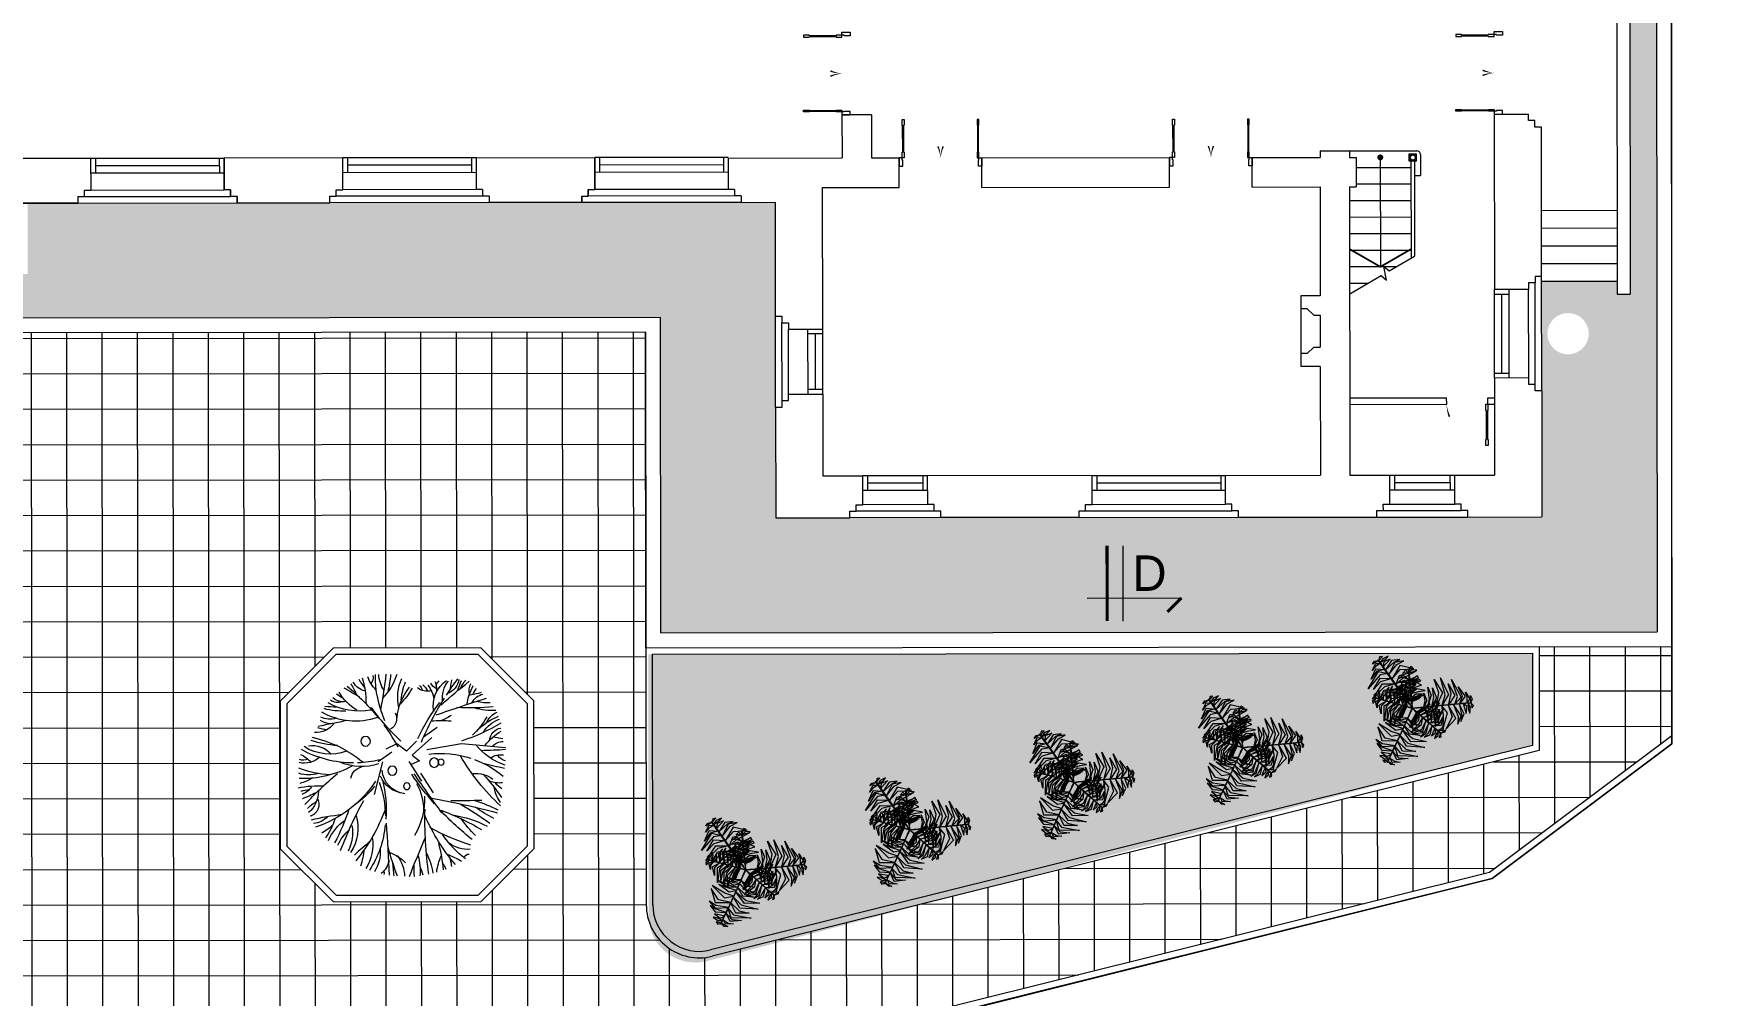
# Model space of a CAD drawing. Header units: millimetres. Extents: x 930469 to 1523124, y -120375 to 411163.
# Drawn here: x 1364242 to 1392540, y 115031 to 131334 of the extents above; entities that cross this region are included whole.
import ezdxf
from ezdxf.enums import TextEntityAlignment as Align

# ---------------------------------------------------------------- set-up
doc = ezdxf.new("R2010")
doc.units = ezdxf.units.MM
doc.layers.get('0').update_dxf_attribs({"color": 8, "lineweight": 0})
for name, color, linetype, lineweight in [('A1-LÁT SÀN', 8, 'Continuous', 0), ('Dia vat', 8, 'Continuous', 0), ('Xref Landscape 48lythuongkiet 2020 06 01$0$!Chen', 8, 'Continuous', 0), ('Xref Landscape 48lythuongkiet 2020 06 01$0$!Cua nhat', 8, 'Continuous', 0), ('Xref Landscape 48lythuongkiet 2020 06 01$0$01', 8, 'Continuous', 0), ('Xref Landscape 48lythuongkiet 2020 06 01$0$08Chu', 8, 'Continuous', 0), ('Xref Landscape 48lythuongkiet 2020 06 01$0$1', 8, 'Continuous', 0), ('Xref Landscape 48lythuongkiet 2020 06 01$0$HATCH', 8, 'Continuous', 0), ('Xref Landscape 48lythuongkiet 2020 06 01$0$MANH', 8, 'Continuous', 0), ('Xref Landscape 48lythuongkiet 2020 06 01$0$NETCAT', 8, 'Continuous', 0), ('Xref Landscape 48lythuongkiet 2020 06 01$0$NETTHAY', 8, 'Continuous', 0)]:
    doc.layers.add(name, color=color, linetype=linetype, lineweight=lineweight)
doc.styles.add('Xref Landscape 48lythuongkiet 2020 06 01$0$vnavanthb', font='VHAVANB.SHX')

# ---------------------------------------------------------------- blocks, each defined once
blk = doc.blocks.new('Xref Landscape 48lythuongkiet 2020 06 01$0$mb-cay36')
for p, q in [((-893, 285), (-976, 270)), ((-420, 366), (-303, 282)), ((-625, 228), (-997, 195)), ((-332, 178), (-625, 228)), ((-374, 279), (-207, 132)), ((-244, 249), (-160, 166)), ((-160, 166), (-77, 228)), ((-77, 228), (15, 182)), ((-35, 157), (82, 74)), ((-177, 78), (-286, -90)), ((-207, 132), (-269, 82)), ((-269, 82), (-198, 53)), ((45, 74), (116, -203)), ((-277, -22), (-385, -189))]:
    blk.add_line(p, q)
for centre, radius in [((188, 249), 40.9), ((-451, 71), 25.9), ((-393, 67), 39.7), ((-38, 0), 38.2), ((-162, -133), 28.1)]:
    blk.add_circle(centre, radius)
for centre, radius, start, end in [((-1134, 495), 467, 7.8655, 28.7628), ((-827, 677), 137, 346.8302, 25.597), ((-4363, -3843), 5885, 48.3634, 51.3998), ((-799, 629), 193, 20.1552, 45.1344), ((-2955, -159), 2507, 19.4903, 21.5984), ((-456, 793), 149, 188.3903, 250.1537), ((-2508, -686), 2408, 33.3602, 37.4005), ((268, 870), 814, 187.2447, 193.5581), ((-694, 614), 231, 352.0454, 38.7432), ((-645, 550), 259, 348.9786, 55.8481), ((-476, 709), 64.7, 6.1227, 50.7333), ((-263, 690), 151, 154.2884, 185.1145), ((-454, 785), 100, 294.9572, 332.8317), ((-163, 577), 229, 140.6559, 172.9727), ((-204, 615), 145, 129.8119, 155.8529), ((-227, 672), 65.4, 131.2411, 171.568), ((-574, 568), 460, 3.8964, 23.5318), ((-482, 619), 397, 347.6036, 24.0027), ((418, 976), 521, 198.1061, 224.1404), ((1093, 916), 1122, 185.2467, 192.7593), ((5804, 1534), 5833, 187.046, 190.0819), ((-804, 793), 907, 335.8013, 1.3584), ((-228, 835), 304, 329.1025, 356.2944), ((1513, -697), 1834, 129.6038, 141.4817), ((-65, 863), 243, 312.0678, 343.9533), ((204, 789), 81, 167.3781, 222.6409), ((766, 601), 580, 161.4829, 182.8961), ((-174, 1009), 478, 319.7214, 330.2869), ((165, 818), 144, 280.5021, 331.1076), ((682, 491), 443, 146.4159, 158.5582), ((-840, 831), 258, 263.5861, 288.792), ((-4424, -10929), 12086, 70.6097, 72.7355), ((-843, 509), 144, 26.0746, 74.9456), ((-188, 2953), 2371, 255.2439, 257.9296), ((-925, 563), 218, 21.3675, 37.6845), ((-2508, -686), 2408, 22.6353, 32.6385), ((-1637, -353), 1515, 24.3013, 37.8253), ((-336, 806), 134, 255.5228, 308.6813), ((438, 1085), 753, 210.8835, 223.7809), ((-538, 408), 461, 4.8934, 40.2143), ((240, 1036), 532, 259.2344, 299.852), ((-964, 2790), 2478, 298.9976, 302.5082), ((35, 885), 436, 301.3823, 329.8608), ((377, 716), 133, 260.0638, 312.0448), ((42, 1208), 683, 299.2405, 304.9569), ((422, 699), 121, 251.9028, 301.7503), ((-1032, 192), 258, 29.7871, 70.6936), ((-1115, 4), 488, 46.5985, 68.8181), ((-991, 343), 165, 23.655, 67.4908), ((-881, 1000), 492, 265.9344, 287.1648), ((-708, 2278), 1748, 263.8791, 273.9752), ((-352, 711), 550, 207.7678, 228.3752), ((-342, 741), 336, 234.6108, 252.2306), ((-453, -361), 786, 83.8916, 96.1084), ((-1394, 1612), 1872, 313.2972, 324.8451), ((26, 440), 102, 151.8663, 241.8308), ((272, 992), 573, 251.0596, 300.0672), ((3157, 13395), 13271, 257.7687, 258.8385), ((379, 1104), 600, 267.601, 285.3731), ((448, 1531), 992, 269.1825, 274.9109), ((489, 609), 173, 252.6934, 296.7097), ((459, 620), 224, 275.7693, 299.7407), ((-78, 1910), 1748, 239.733, 251.7849), ((-1219, -98), 503, 38.6102, 58.9827), ((-977, 246), 115, 6.0939, 80.2341), ((1513, -697), 1834, 143.8008, 150.6184), ((603, 507), 183, 215.6814, 275.8365), ((469, 728), 384, 276.437, 288.6357), ((-723, 3946), 3779, 265.8268, 268.9251), ((-1190, 592), 582, 289.7511, 320.2663), ((-980, 115), 131, 44.5348, 88.8039), ((-445, -678), 824, 83.2983, 108.3037), ((853, -693), 999, 102.368, 129.8879), ((287, 988), 923, 270.2118, 298.7445), ((491, 551), 410, 249.8186, 302.1374), ((379, 1024), 813, 273.2607, 289.3729), ((642, -3), 217, 82.1117, 138.4765), ((-1028, 194), 117, 285.7186, 324.8597), ((74496, -314807), 323749, 103.45014, 103.48332), ((-960, -29), 163, 56.2558, 97.3316), ((-445, -678), 824, 110.6859, 130.1197), ((-2183, 1032), 1811, 312.685, 329.8918), ((-175, 24), 224, 277.9061, 354.5671), ((287, 988), 923, 256.4065, 268.0436), ((221, 525), 490, 253.0265, 291.4386), ((193, -87), 122, 10.4921, 76.9263), ((721, 817), 884, 241.5522, 271.9068), ((434, 868), 905, 273.4483, 290.6867), ((706, 255), 191, 227.0441, 283.7594), ((849, -102), 264, 114.8011, 138.447), ((715, 178), 88.8, 243.9346, 292.4513), ((-940, 94), 200, 260.9262, 292.3088), ((-1042, -22), 153, 299.4863, 327.0777), ((743, -1412), 2077, 138.3521, 145.2604), ((-744, -270), 245, 84.6013, 126.1694), ((-32019, 22249), 38823, 324.3864, 324.9845), ((-2271, 1367), 2497, 318.7127, 325.9355), ((161, -336), 464, 150.9024, 180.5524), ((-161, 46), 241, 276.1597, 337.2231), ((1053, -337), 1040, 165.7562, 184.1228), ((835, -391), 815, 158.9816, 179.353), ((913, 443), 969, 213.3314, 251.9981), ((720, 341), 770, 217.8307, 235.0714), ((-1447, -2265), 2921, 42.6061, 50.1379), ((574, -1133), 1006, 79.3372, 92.0254), ((668, 231), 267, 252.9191, 288.5589), ((797, 157), 269, 234.0659, 258.9588), ((792, -44), 171, 212.4573, 248.1612), ((-1215, -86), 319, 324.5833, 348.8704), ((-412, -1358), 1150, 106.49, 116.8837), ((939, -7367), 7253, 100.3574, 104.8964), ((1527, -3846), 4157, 120.9762, 125.104), ((-568, 5803), 6060, 267.8439, 270.3362), ((303, -240), 614, 177.7061, 210.3497), ((-2847, -1929), 3481, 21.1009, 28.7814), ((689, -286), 105, 152.0325, 253.182), ((825, -173), 237, 180.1876, 229.673), ((336, -692), 508, 47.2046, 57.8087), ((948, 446), 718, 241.8701, 252.0016), ((681, -306), 144, 68.2552, 94.9541), ((-1721, 1122), 1736, 298.3006, 304.4452), ((-410, -1301), 935, 98.5995, 117.4075), ((256, -2261), 2050, 110.1333, 120.7667), ((-1434, 162), 993, 314.1521, 324.9585), ((-2271, 1367), 2497, 308.6091, 316.9345), ((-1888, 309), 1719, 319.9578, 336.1339), ((-3535, -418), 3221, 351.7796, 1.6042), ((1480, 215), 1556, 200.6032, 218.9757), ((632, -486), 378, 163.4928, 213.1847), ((2110, 263), 1876, 198.3542, 207.8138), ((124, -756), 413, 23.3807, 54.8954), ((91, -2831), 2479, 77.0394, 83.1324), ((921, -276), 490, 196.1036, 216.9981), ((643, -265), 182, 223.0657, 265.7022), ((-1400, 1445), 2192, 288.5087, 298.4133), ((-1190, -44), 882, 307.1557, 325.6483), ((-11585, -5390), 12256, 21.5025, 23.1956), ((7713, -1087), 7725, 175.2374, 178.5108), ((835, -391), 815, 184.8618, 213.6896), ((666, -522), 367, 170.858, 205.9385), ((116, -761), 333, 22.8179, 50.8878), ((795, -105), 485, 227.2477, 241.3658), ((-676, -412), 256, 265.4258, 307.5473), ((-692, -760), 52.8, 31.9124, 87.1254), ((660, -922), 1130, 164.3243, 175.9605), ((192, -958), 580, 153.1835, 171.1959), ((108, -1033), 361, 110.185, 135.7459), ((-2521, 25), 2607, 339.3289, 345.0686), ((361, -692), 296, 174.6114, 213.7244), ((520, -623), 392, 171.7104, 211.9375), ((2413, 1817), 3308, 226.8924, 229.9396), ((1039, -550), 847, 187.9237, 197.7563), ((-175, -1562), 913, 110.894, 119.5108), ((-66, -871), 477, 165.7746, 173.0285), ((-268, -925), 240, 143.624, 157.7562), ((-868, -915), 458, 6.8761, 25.0242), ((-1296, -514), 1064, 339.4984, 343.7773), ((208, -847), 481, 164.8836, 185.1617), ((-1410, -844), 1187, 357.4927, 2.3994), ((168, -907), 310, 142.9644, 177.8713), ((1813, -1022), 1867, 172.2704, 176.0045), ((186, -719), 201, 192.7026, 229.7476), ((-189, -892), 220, 3.4294, 8.7653)]:
    blk.add_arc(centre, radius, start, end)
blk = doc.blocks.new('Xref Landscape 48lythuongkiet 2020 06 01$0$mb-cay19')
for points in [[(308, 430, -66), (217, 544, -93), (138, 586, -114), (238, 568, -89)], [(344, 482, -91), (245, 572, -133), (183, 599, -141), (275, 588, -147)], [(370, 518, -117), (292, 605, -160), (364, 575, -151)], [(403, 565, -167), (342, 605, -187), (314, 637, -213), (376, 609, -208)], [(420, 589, -204), (378, 634, -239), (410, 630, -248)], [(388, 544, -136), (392, 544, -136), (430, 598, -218), (426, 598, -218)], [(421, 590, -207), (491, 547, -240), (468, 580, -245)], [(-297, 84, -82), (-329, 202, -103), (-276, 391, -150), (-368, 205, -99)], [(70, 358, 408), (-34, 393, 387), (-29, 391, 375), (-18, 417, 393)], [(163, 226, -120), (114, 282, -120), (-14, 381, -162), (101, 325, -97)], [(79, 452, 406), (22, 462, 391), (-10, 481, 379), (44, 483, 388)], [(228, 318, -81), (147, 389, -104), (1, 468, -143), (190, 417, -95)], [(272, 380, -73), (177, 486, -101), (23, 495, -138), (183, 533, -101)], [(186, 258, -90), (84, 355, -118), (26, 394, -134), (160, 336, -99)], [(82, 484, 395), (37, 509, 378), (60, 520, 378)], [(66, 317, 403), (70, 317, 403), (81, 425, 414), (77, 425, 414)], [(73, 365, 407), (145, 398, 396), (190, 391, 375), (143, 424, 400)], [(77, 425, 415), (81, 425, 415), (88, 496, 391), (84, 496, 391)], [(83, 443, 407), (135, 451, 391), (151, 442, 384), (120, 478, 386)], [(176, 244, -92), (181, 244, -92), (322, 443, -65), (317, 443, -65)], [(272, 385, -73), (401, 347, -97), (480, 262, -124), (405, 391, -87)], [(315, 441, -66), (406, 426, -80), (541, 271, -130), (422, 465, -74)], [(317, 444, -65), (322, 444, -65), (392, 544, -136), (388, 544, -136)], [(351, 487, -98), (443, 468, -141), (507, 377, -145), (455, 496, -157)], [(403, 554, -160), (458, 522, -187), (495, 476, -184), (455, 556, -212)], [(-619, 110, -207), (-617, 193, -240), (-634, 157, -245)], [(-579, 113, -160), (-579, 177, -187), (-558, 232, -184), (-607, 157, -212)], [(-495, 102, -98), (-524, 191, -141), (-478, 292, -145), (-555, 187, -157)], [(-437, 94, -66), (-469, 180, -80), (-403, 374, -130), (-511, 174, -74)], [(-367, 84, -73), (-399, 214, -97), (-365, 326, -124), (-439, 196, -87)], [(-230, 75, -89), (-257, 224, -117), (-207, 375, -155), (-298, 224, -112)], [(-178, 70, -118), (-201, 171, -108), (-187, 278, -147), (-233, 168, -67)], [(-130, 63, -177), (-151, 150, -168), (-133, 286, -218), (-173, 197, -149)], [(-87, 62, -232), (-103, 133, -226), (-88, 221, -262), (-123, 138, -201)], [(56, 216, 314), (-28, 240, 304), (-102, 251, 267), (-10, 268, 335)], [(49, 151, 231), (-7, 169, 240), (-94, 196, 214), (-34, 183, 270)], [(51, 168, 272), (-58, 203, 263), (-73, 208, 251), (2, 210, 290)], [(61, 267, 358), (-47, 308, 355), (-61, 310, 288), (-4, 339, 376)], [(65, 307, 393), (-43, 354, 395), (-55, 359, 375), (-38, 374, 414)], [(135, 186, -180), (96, 241, -172), (3, 317, -200), (118, 254, -140)], [(110, 151, -234), (74, 209, -221), (4, 275, -233), (89, 225, -192)], [(50, 158, 262), (55, 158, 262), (70, 317, 402), (66, 317, 402)], [(52, 179, 280), (172, 204, 281), (233, 187, 236), (172, 232, 305)], [(59, 269, 360), (163, 297, 365), (192, 287, 334), (148, 322, 391)], [(59, 223, 318), (154, 251, 326), (245, 233, 276), (156, 276, 348)], [(66, 315, 400), (135, 341, 410), (194, 340, 352), (130, 368, 436)], [(70, 94, -323), (75, 94, -323), (181, 244, -92), (176, 244, -92)], [(102, 68, -82), (102, 120, -60), (95, 197, -61), (109, 120, -29)], [(114, 71, -23), (113, 124, -7), (101, 220, -22), (121, 118, 28)], [(128, 75, 43), (124, 135, 52), (107, 264, 26), (128, 164, 81)], [(145, 80, 83), (138, 194, 74), (126, 248, 62), (166, 141, 101)], [(135, 190, -177), (221, 164, -168), (329, 81, -218), (272, 160, -149)], [(191, 93, 126), (183, 180, 116), (146, 306, 79), (216, 173, 146)], [(165, 228, -118), (264, 198, -108), (349, 132, -147), (277, 227, -67)], [(240, 106, 170), (240, 222, 166), (169, 310, 100), (263, 246, 187)], [(195, 271, -89), (337, 220, -117), (444, 101, -155), (359, 255, -112)], [(236, 324, -82), (355, 293, -103), (492, 153, -150), (377, 325, -99)], [(279, 117, 205), (284, 234, 207), (264, 302, 187), (305, 237, 226)], [(329, 131, 219), (324, 240, 199), (303, 289, 186), (352, 234, 204)], [(366, 141, 224), (372, 237, 207), (397, 181, 221)], [(419, 156, 218), (409, 213, 203), (415, 249, 190), (436, 199, 200)], [(450, 164, 207), (457, 216, 189), (476, 197, 190)], [(-618, 110, -204), (-636, 52, -239), (-648, 81, -248)], [(-563, 105, -136), (-558, 105, -136), (-624, 111, -218), (-628, 111, -218)], [(-588, 107, -167), (-593, 35, -187), (-607, -5, -213), (-614, 62, -208)], [(-531, 102, -117), (-568, -9, -160), (-578, 68, -151)], [(-441, 94, -65), (-436, 94, -65), (-558, 105, -136), (-563, 105, -136)], [(-488, 98, -91), (-516, -33, -133), (-508, -100, -141), (-544, -14, -147)], [(-424, 92, -66), (-477, -43, -93), (-474, -132, -114), (-509, -37, -89)], [(-364, 87, -73), (-407, -49, -101), (-338, -186, -138), (-451, -67, -101)], [(-198, 72, -92), (-193, 72, -92), (-436, 94, -65), (-440, 94, -65)], [(-287, 80, -81), (-308, -26, -104), (-303, -192, -143), (-354, -3, -95)], [(-151, -119, 212), (-219, -91, 222), (-312, 39, 163), (-233, -115, 247)], [(-214, 73, -90), (-248, -64, -118), (-252, -133, -134), (-269, 12, -99)], [(-83, -56, 130), (-172, -12, 137), (-267, 110, 87), (-190, -29, 159)], [(-114, -90, 171), (-210, -39, 177), (-265, 34, 146), (-216, -69, 203)], [(-175, 70, -120), (-199, -1, -120), (-221, -161, -162), (-230, -33, -97)], [(-48, -28, 92), (-154, 34, 93), (-227, 135, 48), (-172, 14, 117)], [(-14, 55, -323), (-10, 55, -323), (-193, 72, -92), (-198, 72, -92)], [(-127, 65, -180), (-154, 4, -172), (-173, -115, -200), (-177, 16, -140)], [(-28, -10, 46), (-95, 36, 69), (-160, 94, 39), (-98, 26, 113)], [(-16, -2, -20), (-74, 37, 1), (-156, 111, -36), (-107, 56, 27)], [(-84, 61, -234), (-116, 1, -221), (-139, -93, -233), (-138, 6, -192)], [(-8, 8, -79), (-56, 40, -63), (-108, 89, -93), (-62, 38, -36)], [(48, 137, 166), (-1, 154, 182), (-56, 174, 167), (7, 160, 216)], [(47, 124, 107), (-2, 143, 129), (-37, 160, 128), (1, 149, 160)], [(8, 22, -179), (12, 22, -179), (-28, -14, 73), (-33, -14, 73)], [(-17, 0, -23), (7, -46, -7), (61, -128, -22), (-2, -44, 28)], [(-14, 55, -323), (-10, 55, -323), (44, 50, -600), (39, 50, -600)], [(-7, 8, -82), (16, -39, -60), (56, -104, -61), (10, -41, -29)], [(8, 22, -179), (12, 22, -179), (45, 51, -489), (40, 51, -489)], [(70, 94, -323), (75, 94, -323), (44, 50, -600), (39, 50, -600)], [(62, 1, -323), (66, 1, -323), (44, 50, -600), (39, 50, -600)], [(83, 63, -179), (87, 63, -179), (45, 51, -489), (40, 51, -489)], [(45, 104, 10), (49, 104, 10), (45, 61, -300), (41, 61, -300)], [(45, 104, 10), (49, 104, 10), (55, 158, 262), (50, 158, 262)], [(46, 138, 169), (76, 148, 190), (186, 149, 152), (113, 157, 216)], [(47, 126, 109), (64, 134, 125), (136, 133, 96), (68, 140, 153)], [(50, 152, 234), (90, 164, 257), (177, 165, 227), (86, 173, 301)], [(62, 1, -323), (66, 1, -323), (143, -166, -92), (139, -166, -92)], [(83, 63, -179), (87, 63, -179), (139, 77, 73), (135, 77, 73)], [(103, 68, -79), (131, 18, -63), (157, -49, -93), (138, 17, -36)], [(112, 153, -232), (182, 132, -226), (251, 74, -262), (197, 147, -201)], [(115, 74, -20), (149, 12, 1), (190, -89, -36), (170, -19, 27)], [(129, 76, 46), (169, 5, 69), (201, -76, 39), (176, 12, 113)], [(135, 77, 73), (139, 77, 73), (294, 120, 214), (289, 120, 214)], [(155, 83, 92), (222, -20, 93), (243, -143, 48), (247, -10, 117)], [(199, 92, 130), (258, 14, 137), (290, -138, 87), (283, 20, 159)], [(242, 109, 171), (305, 21, 177), (322, -69, 146), (323, 45, 203)], [(287, 119, 212), (336, 64, 222), (361, -95, 163), (359, 78, 247)], [(289, 120, 214), (294, 120, 214), (397, 148, 226), (393, 148, 226)], [(337, 130, 219), (393, 74, 208), (392, -13, 187), (416, 86, 212)], [(393, 148, 226), (397, 148, 226), (467, 167, 202), (462, 167, 202)], [(413, 149, 218), (439, 103, 202), (439, 56, 196), (459, 127, 198)], [(453, 165, 205), (484, 105, 185), (487, 137, 188)], [(-251, -202, 218), (-294, -172, 202), (-315, -130, 196), (-301, -202, 198)], [(-190, -151, 219), (-265, -126, 208), (-303, -48, 187), (-281, -147, 212)], [(-152, -121, 214), (-148, -121, 214), (-228, -192, 226), (-233, -192, 226)], [(-212, -174, 224), (-175, -263, 207), (-222, -224, 221)], [(-183, -148, 219), (-130, -244, 199), (-90, -279, 186), (-158, -251, 204)], [(-33, -14, 73), (-28, -14, 73), (-148, -121, 214), (-152, -121, 214)], [(-144, -114, 205), (-97, -221, 207), (-49, -273, 187), (-114, -233, 226)], [(-114, -87, 170), (-63, -190, 166), (40, -238, 100), (-73, -223, 187)], [(113, -103, -177), (47, -165, -168), (-79, -217, -218), (18, -207, -149)], [(-76, -53, 126), (-30, -127, 116), (59, -225, 79), (-63, -136, 146)], [(92, -65, -232), (38, -115, -226), (-45, -145, -262), (44, -135, -201)], [(130, -148, -118), (55, -219, -108), (-45, -259, -147), (73, -244, -67)], [(-40, -21, 83), (16, -120, 74), (51, -164, 62), (-33, -85, 101)], [(-27, -9, 43), (2, -61, 52), (75, -169, 26), (12, -89, 81)], [(91, -62, -234), (159, -60, -221), (252, -33, -233), (166, -81, -192)], [(109, -102, -180), (176, -95, -172), (289, -52, -200), (177, -120, -140)], [(129, -145, -120), (203, -131, -120), (352, -69, -162), (246, -141, -97)], [(139, -166, -92), (143, -166, -92), (245, -387, -65), (241, -387, -65)], [(146, -181, -90), (281, -141, -118), (343, -110, -134), (227, -197, -99)], [(176, -247, -81), (279, -213, -104), (420, -125, -143), (282, -264, -95)], [(209, -317, -73), (348, -287, -101), (432, -159, -138), (386, -316, -101)], [(-279, -234, 205), (-334, -194, 185), (-322, -224, 188)], [(-233, -192, 226), (-228, -192, 226), (-282, -240, 202), (-286, -240, 202)], [(-277, -232, 207), (-260, -282, 189), (-285, -273, 190)], [(-253, -211, 218), (-218, -257, 203), (-208, -292, 190), (-249, -258, 200)], [(152, -195, -89), (37, -293, -117), (-119, -325, -155), (57, -329, -112)], [(178, -258, -82), (92, -345, -103), (-98, -394, -150), (108, -380, -99)], [(213, -319, -73), (116, -412, -97), (2, -438, -124), (152, -437, -87)], [(234, -373, -66), (378, -351, -93), (454, -303, -114), (388, -382, -89)], [(261, -430, -91), (388, -389, -133), (443, -349, -141), (387, -423, -147)], [(240, -384, -66), (181, -455, -80), (-20, -495, -130), (207, -489, -74)], [(261, -439, -98), (199, -509, -141), (89, -519, -145), (217, -533, -157)], [(294, -517, -160), (239, -549, -187), (180, -558, -184), (270, -563, -212)], [(241, -388, -65), (246, -388, -65), (297, -499, -136), (292, -499, -136)], [(316, -550, -207), (243, -590, -240), (284, -587, -245)], [(279, -470, -117), (394, -446, -160), (332, -494, -151)], [(292, -499, -136), (297, -499, -136), (325, -559, -218), (320, -559, -218)], [(303, -522, -167), (368, -489, -187), (410, -482, -213), (355, -522, -208)], [(316, -549, -204), (375, -536, -239), (356, -561, -248)]]:
    blk.add_3dface(points)
blk = doc.blocks.new('Xref Landscape 48lythuongkiet 2020 06 01$0$45 LTK')
at = {"layer": 'Xref Landscape 48lythuongkiet 2020 06 01$0$HATCH'}
h = blk.add_hatch(dxfattribs=at)
h.set_pattern_fill('OPGACH04', color=256, scale=80, style=0)
h.set_pattern_definition([(45, (-747057.98, 478711.1), (4e-14, 452.54834), [960, -320]), (135, (-746831.7, 478937.38), (4e-14, 452.54834), [960, -320])])
h.paths.add_polyline_path([(30645, -3621), (30700, -3652), (30700, 355), (28750, 355), (28750, -12485), (30915, -12485), (30915, -10535), (30645, -10535)])
h.paths.add_polyline_path([(34490, -10535), (30915, -10535), (30915, -12485), (34490, -12485)])
h.paths.add_polyline_path([(38031, -11735), (36400, -11735), (36400, -10535), (34490, -10535), (34490, -13685), (38031, -13685)])
h.paths.add_polyline_path([(41906, -11735), (38031, -11735), (38031, -13685), (41906, -13685)])
h.paths.add_polyline_path([(45546, -10535), (43600, -10535), (43600, -11735), (41906, -11735), (41906, -13685), (45546, -13685)])
h.paths.add_polyline_path([(49178, -10535), (45546, -10535), (45546, -12485), (49178, -12485)])
h.paths.add_polyline_path([(51250, 355), (49300, 355), (49300, -3652), (49355, -3621), (49355, -10535), (49178, -10535), (49178, -12485), (51250, -12485)])
h.paths.add_polyline_path([(51250, 3395), (54435, 3395), (54435, 4145), (50900, 4145), (50900, 5345), (49300, 5345), (49300, 355), (51250, 355)])
h.paths.add_polyline_path([(58865, 5345), (57985, 5345), (55285, 5345), (54435, 5345), (54435, 3395), (58865, 3395)])
h.paths.add_polyline_path([(63235, 5345), (62255, 5345), (59555, 5345), (58865, 5345), (58865, 3395), (63235, 3395)])
h.paths.add_polyline_path([(67105, 5345), (66525, 5345), (63825, 5345), (63235, 5345), (63235, 3395), (65155, 3395), (65155, 355), (67105, 355), (67105, 1875), (67105, 3415)])
h.paths.add_polyline_path([(68485, 0), (68360, 0), (67105, 0), (67105, 355), (65155, 355), (65155, -1950), (68485, -1950)])
h.paths.add_polyline_path([(71255, 0), (69900, 0), (68485, 0), (68485, -1950), (71255, -1950)])
h.paths.add_polyline_path([(76585, 0), (74945, 0), (72245, 0), (71255, 0), (71255, -1950), (76585, -1950)])
h.paths.add_polyline_path([(79685, 0), (78830, 0), (77290, 0), (76585, 0), (76585, -1950), (79685, -1950)])
h.paths.add_polyline_path([(82035, 355), (80085, 355), (80085, 0), (79685, 0), (79685, -1950), (82035, -1950)])
h.paths.add_polyline_path([(82035, 5845), (81585, 5845), (81585, 3775), (81365, 3775), (81365, 3995), (80085, 3995), (80085, 2135), (80085, 355), (82035, 355)])
h.paths.add_polyline_path([(80183, 3105, -1), (80883, 3105, -1)], flags=16)
h.paths.add_polyline_path([(82035, 9175), (81585, 9175), (81585, 5845), (82035, 5845)])
h.paths.add_polyline_path([(82035, 14145), (80085, 14145), (80085, 13007), (80085, 11055), (81365, 11055), (81365, 11275), (81585, 11275), (81585, 9175), (82035, 9175)])
h.paths.add_polyline_path([(82035, 19115), (81585, 19115), (81585, 17015), (81365, 17015), (81365, 17235), (80085, 17235), (80085, 15282), (80085, 14145), (82035, 14145)])
h.paths.add_polyline_path([(82035, 22445), (81585, 22445), (81585, 19115), (82035, 19115)])
h.paths.add_polyline_path([(82035, 27890), (80085, 27890), (80085, 26110), (80085, 24295), (81365, 24295), (81365, 24515), (81585, 24515), (81585, 22445), (82035, 22445)])
h.paths.add_polyline_path([(80889, 25173, -1), (80189, 25173, -1)], flags=16)
h.paths.add_polyline_path([(82035, 28995), (79685, 28995), (79685, 28245), (80085, 28245), (80085, 27890), (82035, 27890)])
h.paths.add_polyline_path([(82035, 30195), (79685, 30195), (79685, 28995), (82035, 28995)])
h.paths.add_polyline_path([(79685, 30195), (76585, 30195), (76585, 28995), (77980, 28995, -0.311722), (78377, 28995), (79685, 28995)])
h.paths.add_polyline_path([(79685, 28995), (78377, 28995, -0.246425), (78528, 28707, -1), (77828, 28707, -0.246425), (77980, 28995), (76585, 28995), (76585, 28245), (77290, 28245), (78830, 28245), (79685, 28245)])
h.paths.add_polyline_path([(76585, 30195), (71255, 30195), (71255, 28995), (73401, 28995, -0.311722), (73799, 28995), (76585, 28995)])
h.paths.add_polyline_path([(76585, 28995), (73799, 28995, -0.246425), (73950, 28707, -1), (73250, 28707, -0.246425), (73401, 28995), (71255, 28995), (71255, 28245), (72245, 28245), (74945, 28245), (76585, 28245)])
h.paths.add_polyline_path([(71255, 30195), (68485, 30195), (68485, 28995), (69050, 28995, -0.311722), (69447, 28995), (71255, 28995)])
h.paths.add_polyline_path([(71255, 28995), (69447, 28995, -0.246425), (69598, 28707, -1), (68898, 28707, -0.246425), (69050, 28995), (68485, 28995), (68485, 28245), (69900, 28245), (71255, 28245)])
h.paths.add_polyline_path([(68485, 30195), (65155, 30195), (65155, 28995), (68485, 28995)])
h.paths.add_polyline_path([(68485, 28995), (65155, 28995), (65155, 27890), (67105, 27890), (67105, 28245), (68360, 28245), (68485, 28245)])
h.paths.add_polyline_path([(67105, 24770), (66015, 24770), (66015, 27150), (67105, 27150), (67105, 27890), (65155, 27890), (65155, 24905), (63235, 24905), (63235, 22945), (63825, 22945), (66525, 22945), (67105, 22945)])
h.paths.add_polyline_path([(65530, 23450, -1), (64830, 23450, -1)], flags=16)
h.paths.add_polyline_path([(63235, 24905), (58865, 24905), (58865, 22945), (59555, 22945), (62255, 22945), (63235, 22945)])
h.paths.add_polyline_path([(61260, 23450, -1), (60560, 23450, -1)], flags=16)
h.paths.add_polyline_path([(58865, 24905), (54435, 24905), (54435, 22945), (55285, 22945), (57985, 22945), (58865, 22945)])
h.paths.add_polyline_path([(56990, 23450, -1), (56290, 23450, -1)], flags=16)
h.paths.add_polyline_path([(54435, 24905), (52530, 24905), (52530, 27890), (50580, 27890), (50580, 27805), (50580, 26265), (50580, 25845), (51795, 25845), (51795, 23465), (50580, 23465), (50580, 22945), (51015, 22945), (53715, 22945), (54435, 22945)])
h.paths.add_polyline_path([(52720, 23450, -1), (52020, 23450, -1)], flags=16)
h.paths.add_polyline_path([(50694, 27041, -1), (51394, 27041, -1)], flags=16)
h.paths.add_polyline_path([(52530, 28995), (50580, 28995), (50580, 27890), (52530, 27890)])
h.paths.add_polyline_path([(52530, 31265), (49180, 31265), (49180, 30815), (50325, 30815), (50325, 30595), (50105, 30595), (50105, 29315), (50580, 29315), (50580, 28995), (52530, 28995)])
h.paths.add_polyline_path([(49180, 31265), (45546, 31265), (45546, 30815), (49180, 30815)])
h.paths.add_polyline_path([(48794, 2585), (49356, 2585), (49356, 2255), (48794, 2255)], flags=9)
h.paths.add_polyline_path([(80217, 2837), (80848, 2837), (80848, 3362), (80217, 3362)], flags=24)
h.paths.add_polyline_path([(80223, 24905), (80854, 24905), (80854, 25430), (80223, 25430)], flags=24)
h.paths.add_polyline_path([(64920, 23182), (65428, 23182), (65428, 23707), (64920, 23707)], flags=24)
h.paths.add_polyline_path([(60650, 23182), (61158, 23182), (61158, 23707), (60650, 23707)], flags=24)
h.paths.add_polyline_path([(56380, 23182), (56888, 23182), (56888, 23707), (56380, 23707)], flags=24)
h.paths.add_polyline_path([(52110, 23182), (52618, 23182), (52618, 23707), (52110, 23707)], flags=24)
h.paths.add_polyline_path([(50727, 26773), (51356, 26773), (51356, 27298), (50727, 27298)], flags=24)
h = blk.add_hatch(dxfattribs=at)
h.set_pattern_fill('LATSAN09', color=256, scale=100, style=0)
h.set_pattern_definition([(360, (-747058, 478711.1), (4e-13, 600), []), (90, (-747058, 478711.1), (-600, 4e-13), [])])
h.paths.add_polyline_path([(400, -4065), (-35, -3957), (-35, -2200), (-2200, -2200), (-2200, -5279), (400, -5923)])
h.paths.add_polyline_path([(3500, -4833), (400, -4065), (400, -5923), (3500, -6691)])
h.paths.add_polyline_path([(8830, -6153), (3500, -4833), (3500, -6691), (8830, -8012)])
h.paths.add_polyline_path([(11600, -6839), (8830, -6153), (8830, -8012), (11600, -8698)])
h.paths.add_polyline_path([(12580, -7082), (11600, -6839), (11600, -8698), (12580, -8941)])
h.paths.add_polyline_path([(16940, 355), (15095, 355), (15095, -6555, -0.487264), (13979, -7428), (12580, -7082), (12580, -8941), (16940, -10021)])
h.paths.add_polyline_path([(16940, 3145), (15095, 3145), (15095, 355), (16940, 355)])
h.paths.add_polyline_path([(21095, 3145), (16940, 3145), (16940, 355), (21095, 355)])
h.paths.add_polyline_path([(21095, 355), (16940, 355), (16940, -10021), (20844, -10988), (20817, -11095), (21095, -11163), (21095, -5797), (20394, -6499), (17895, -6499), (16995, -5599), (16995, -3100), (17895, -2200), (20394, -2200), (21095, -2901)])
h.paths.add_polyline_path([(25680, 355), (21095, 355), (21095, -2901), (21294, -3100), (21294, -5599), (21095, -5797), (21095, -11163), (25680, -12299)])
h.paths.add_polyline_path([(25680, 3145), (21095, 3145), (21095, 355), (25680, 355)])
h.paths.add_polyline_path([(28500, 3145), (25680, 3145), (25680, 355), (28500, 355)])
h.paths.add_polyline_path([(28500, 355), (25680, 355), (25680, -12299), (28500, -12998)])
h.paths.add_polyline_path([(54435, 355), (51500, 355), (51500, -12998), (54435, -12271)])
h.paths.add_polyline_path([(54435, 3145), (51500, 3145), (51500, 355), (54435, 355)])
h.paths.add_polyline_path([(58865, 3145), (54435, 3145), (54435, 355), (58865, 355)])
h.paths.add_polyline_path([(58706, -3100), (58865, -2941), (58865, 355), (54435, 355), (54435, -12271), (58865, -11173), (58865, -5757), (58706, -5599)])
h.paths.add_polyline_path([(63235, 3145), (58865, 3145), (58865, 355), (63235, 355)])
h.paths.add_polyline_path([(63235, 355), (58865, 355), (58865, -2941), (59606, -2200), (62105, -2200), (63005, -3100), (63005, -5599), (62105, -6499), (59606, -6499), (58865, -5757), (58865, -11173), (59183, -11095), (59156, -10988), (63235, -9977)])
h.paths.add_polyline_path([(68485, -6818), (66021, -7428, -0.487264), (64905, -6555), (64905, 355), (63235, 355), (63235, -9977), (68485, -8677)])
h.paths.add_polyline_path([(64905, 3145), (63235, 3145), (63235, 355), (64905, 355)])
h.paths.add_polyline_path([(71255, -6132), (68485, -6818), (68485, -8677), (71255, -7991)])
h.paths.add_polyline_path([(76585, -4812), (71255, -6132), (71255, -7991), (76585, -6670)])
h.paths.add_polyline_path([(79685, -4044), (76585, -4812), (76585, -6670), (79190, -6025), (79685, -5655)])
h.paths.add_polyline_path([(82285, -2200), (80035, -2200), (80035, -3957), (79685, -4044), (79685, -5655), (82285, -3709)])
h.paths.add_polyline_path([(19164, -7226), (20681, -7226), (20681, -6619), (19164, -6619)], flags=24)
h.paths.add_polyline_path([(59259, -7226), (60775, -7226), (60775, -6619), (59259, -6619)], flags=24)
h = blk.add_hatch(dxfattribs=at)
h.set_pattern_fill('GRASS', color=256, scale=200, style=0)
h.set_pattern_definition([(90, (-1074682.67, -154671.33), (-141.421356, 141.421356), [37.5, -245.342713]), (45, (-1074682.67, -154671.33), (-141.421356, 141.421356), [37.5, -162.5]), (135, (-1074682.67, -154671.33), (-141.421356, -141.421356), [37.5, -162.5])])
h.paths.add_polyline_path([(64945, -2310), (64945, -6745, 0.491182), (65935, -7509), (71035, -6177), (71035, -2310)])
h.paths.add_polyline_path([(76585, -2310), (71035, -2310), (71035, -6177), (76585, -4727)])
h.paths.add_polyline_path([(79685, -2310), (76585, -2310), (76585, -4727), (79685, -3918)])
h.paths.add_polyline_path([(79925, -2310), (79685, -2310), (79685, -3918), (79925, -3855)])
at = {"layer": 'Xref Landscape 48lythuongkiet 2020 06 01$0$!Chen'}
for points in [[(68040, 7569, 26, 0, 0.07793), (68235, 7525, 0, 0, -0.398716), (67585, 8142, 0, 0, -0.414214)], [(79090, 7569, 26, 0, 0.07793), (79285, 7525, 0, 0, -0.398716), (78635, 8142, 0, 0, -0.414214)], [(68040, 7481, 26, 0, -0.07793), (68235, 7525, 0, 0, 0.398716), (67585, 6907, 0, 0, 0.414214)], [(79090, 7481, 26, 0, -0.07793), (79285, 7525, 0, 0, 0.398716), (78635, 6907, 0, 0, 0.414214)], [(69861, 6290, 26, 0, -0.07793), (69905, 6095, 0, 0, 0.398716), (69287, 6745, 0, 0, 0.414214)], [(69949, 6290, 26, 0, 0.07793), (69905, 6095, 0, 0, -0.398716), (70523, 6745, 0, 0, -0.414214)], [(74441, 6290, 26, 0, -0.07793), (74485, 6095, 0, 0, 0.398716), (73867, 6745, 0, 0, 0.414214)], [(74529, 6290, 26, 0, 0.07793), (74485, 6095, 0, 0, -0.398716), (75103, 6745, 0, 0, -0.414214)], [(78522, 1700, 28, 0, -0.07793), (78475, 1910, 0, 0, 0.398716), (79140, 1210, 0, 0, 0.414214)]]:
    blk.add_lwpolyline(points, format="xyseb", dxfattribs=at)
at = {"layer": 'Xref Landscape 48lythuongkiet 2020 06 01$0$!Cua nhat'}
for p, q in [((69205, 5955), (69205, 6095)), ((73785, 5955), (73785, 6095))]:
    blk.add_line(p, q, dxfattribs=at)
for points in [[(68235, 8225), (68375, 8225), (68375, 8165), (68275, 8165), (68275, 8175), (68235, 8175)], [(79285, 8225), (79425, 8225), (79425, 8165), (79325, 8165), (79325, 8175), (79285, 8175)], [(67585, 8142), (67683, 8142), (67683, 8151), (68137, 8151), (68137, 8142), (68235, 8142), (68235, 8175), (68137, 8175), (68137, 8167), (67683, 8167), (67683, 8175), (67585, 8175)], [(78635, 8142), (78732, 8142), (78732, 8151), (79187, 8151), (79187, 8142), (79285, 8142), (79285, 8175), (79187, 8175), (79187, 8167), (78732, 8167), (78732, 8175), (78635, 8175)], [(67585, 6907), (67683, 6907), (67683, 6899), (68137, 6899), (68137, 6907), (68235, 6907), (68235, 6875), (68137, 6875), (68137, 6883), (67683, 6883), (67683, 6875), (67585, 6875)], [(68235, 6825), (68375, 6825), (68375, 6885), (68275, 6885), (68275, 6875), (68235, 6875)], [(78635, 6907), (78732, 6907), (78732, 6899), (79187, 6899), (79187, 6907), (79285, 6907), (79285, 6875), (79187, 6875), (79187, 6883), (78732, 6883), (78732, 6875), (78635, 6875)], [(79285, 6825), (79425, 6825), (79425, 6885), (79325, 6885), (79325, 6875), (79285, 6875)], [(69287, 6745), (69287, 6647), (69279, 6647), (69279, 6192), (69287, 6192), (69287, 6095), (69255, 6095), (69255, 6192), (69263, 6192), (69263, 6647), (69255, 6647), (69255, 6745)], [(70523, 6745), (70523, 6647), (70531, 6647), (70531, 6192), (70523, 6192), (70523, 6095), (70555, 6095), (70555, 6192), (70547, 6192), (70547, 6647), (70555, 6647), (70555, 6745)], [(73867, 6745), (73867, 6647), (73859, 6647), (73859, 6192), (73867, 6192), (73867, 6095), (73835, 6095), (73835, 6192), (73843, 6192), (73843, 6647), (73835, 6647), (73835, 6745)], [(75103, 6745), (75103, 6647), (75111, 6647), (75111, 6192), (75103, 6192), (75103, 6095), (75135, 6095), (75135, 6192), (75127, 6192), (75127, 6647), (75135, 6647), (75135, 6745)], [(69205, 6095), (69205, 5955), (69265, 5955), (69265, 6055), (69255, 6055), (69255, 6095)], [(70605, 6095), (70605, 5955), (70545, 5955), (70545, 6055), (70555, 6055), (70555, 6095)], [(73785, 6095), (73785, 5955), (73845, 5955), (73845, 6055), (73835, 6055), (73835, 6095)], [(75185, 6095), (75185, 5955), (75125, 5955), (75125, 6055), (75135, 6055), (75135, 6095)], [(79140, 1210), (79140, 1315), (79149, 1315), (79149, 1805), (79140, 1805), (79140, 1910), (79175, 1910), (79175, 1805), (79166, 1805), (79166, 1315), (79175, 1315), (79175, 1210)]]:
    blk.add_lwpolyline(points, close=True, dxfattribs=at)
at = {"layer": 'Xref Landscape 48lythuongkiet 2020 06 01$0$01'}
blk.add_lwpolyline([(77965, 6033), (77845, 6033), (77845, 6153), (77965, 6153)], close=True, dxfattribs=at)
blk.add_lwpolyline([(76835, 3785), (77366, 4092), (77455, 4017), (77415, 4247), (77504, 4172), (77935, 4420)], dxfattribs=at)
blk.add_arc((77975, 6145), 60, 0, 90, dxfattribs=at)
at = {"layer": 'Xref Landscape 48lythuongkiet 2020 06 01$0$1', "const_width": 50}
blk.add_lwpolyline([(77380, 6095, -1), (77330, 6095, -1)], format="xyb", close=True, dxfattribs=at)
at = {"layer": 'Xref Landscape 48lythuongkiet 2020 06 01$0$1'}
blk.add_lwpolyline([(77955, 6043), (77855, 6043), (77855, 6143), (77955, 6143)], close=True, dxfattribs=at)
blk.add_lwpolyline([(77875, 4541, 30, 30, 0), (77355, 4241, 30, 30, 0), (76835, 4541, 0, 0, 0)], format="xyseb", dxfattribs=at)
blk.add_circle((77905, 6093), 42.6, dxfattribs=at)
at = {"layer": 'Xref Landscape 48lythuongkiet 2020 06 01$0$MANH'}
for p, q in [((82285, 30445), (82285, -3847)), ((82035, 30195), (82035, -1950)), ((81365, 11275), (81365, 3775)), ((81585, 11275), (81585, 3775)), ((55505, 6105), (57765, 6105)), ((55585, 6105), (55585, 5855)), ((55585, 5980), (57685, 5980)), ((57685, 6105), (57685, 5855)), ((62035, 6105), (59775, 6105)), ((59855, 6105), (59855, 5855)), ((61955, 5980), (59855, 5980)), ((61955, 6105), (61955, 5855)), ((66305, 6105), (64045, 6105)), ((64125, 6105), (64125, 5855)), ((66225, 5980), (64125, 5980)), ((66225, 6105), (66225, 5855)), ((76835, 6205), (77975, 6205)), ((77355, 6120), (77355, 4241)), ((77875, 6033), (77875, 4386)), ((77935, 6033), (77935, 4420)), ((78035, 6145), (78035, 5785)), ((55505, 5855), (57765, 5855)), ((62035, 5855), (59775, 5855)), ((66305, 5855), (64045, 5855)), ((76945, 5925), (77875, 5925)), ((77935, 5785), (78035, 5785)), ((55395, 5455), (57875, 5455)), ((55505, 5565), (57765, 5565)), ((62145, 5455), (59665, 5455)), ((62035, 5565), (59775, 5565)), ((66415, 5455), (63935, 5455)), ((66305, 5565), (64045, 5565)), ((76945, 5645), (77875, 5645)), ((55285, 5345), (57985, 5345)), ((62255, 5345), (59555, 5345)), ((66525, 5345), (63825, 5345)), ((76835, 5365), (77875, 5365)), ((80085, 5195), (81365, 5195)), ((76835, 5085), (77875, 5085)), ((80085, 4895), (81365, 4895)), ((76835, 4805), (77875, 4805)), ((80085, 4595), (81365, 4595)), ((76835, 4525), (77885, 4525)), ((76835, 4245), (77631, 4245)), ((80085, 4295), (81365, 4295)), ((76835, 3965), (77146, 3965)), ((79975, 2245), (79975, 3965)), ((80085, 2135), (80085, 4075)), ((80085, 3995), (81365, 3995)), ((79285, 2355), (79285, 3855)), ((79285, 3775), (79535, 3775)), ((79410, 2435), (79410, 3775)), ((79535, 2355), (79535, 3855)), ((79865, 2355), (79865, 3855)), ((81365, 3775), (81585, 3775)), ((67105, 1875), (67105, 3415)), ((76005, 3532), (76005, 2772)), ((65155, 3395), (51250, 3395)), ((64905, 3145), (51500, 3145)), ((64905, -2200), (64905, 3145)), ((64905, 3145), (64905, -6555)), ((65155, -1950), (65155, 3395)), ((67215, 1985), (67215, 3305)), ((67325, 2095), (67325, 3195)), ((67655, 2095), (67655, 3195)), ((67905, 3115), (67655, 3115)), ((67780, 2175), (67780, 3115)), ((67905, 2095), (67905, 3195)), ((79285, 2435), (79535, 2435)), ((67905, 2175), (67655, 2175)), ((69680, 710), (68580, 710)), ((68660, 710), (68660, 460)), ((69600, 585), (68660, 585)), ((69600, 710), (69600, 460)), ((72465, 710), (74725, 710)), ((72545, 710), (72545, 460)), ((72545, 585), (74645, 585)), ((74645, 710), (74645, 460)), ((77510, 710), (78610, 710)), ((77590, 710), (77590, 460)), ((77590, 585), (78530, 585)), ((78530, 710), (78530, 460)), ((69680, 460), (68580, 460)), ((72465, 460), (74725, 460)), ((77510, 460), (78610, 460)), ((69790, 110), (68470, 110)), ((69680, 220), (68580, 220)), ((72355, 110), (74835, 110)), ((72465, 220), (74725, 220)), ((77400, 110), (78720, 110)), ((77510, 220), (78610, 220)), ((69900, 0), (68360, 0)), ((72245, 0), (74945, 0)), ((77290, 0), (78830, 0)), ((72990, -1757), (72990, -481)), ((72378, -1365), (73977, -1365)), ((65155, -1950), (82035, -1950)), ((64905, -2200), (82285, -2200)), ((80035, -2200), (80035, -3957)), ((65015, -6555), (65015, -2310)), ((65015, -2310), (79925, -2310)), ((79925, -2310), (79925, -3871)), ((79925, -3871), (65995, -7322)), ((80035, -3957), (66021, -7428)), ((82285, -3709), (79190, -6025)), ((82285, -3847), (79238, -6126)), ((79238, -6126), (51500, -12998)), ((79190, -6025), (59156, -10988))]:
    blk.add_line(p, q, dxfattribs=at)
for points in [[(62105, -6499), (63005, -5599), (63005, -3100), (62105, -2200), (59606, -2200), (58706, -3100), (58706, -5599), (59606, -6499)], [(62059, -6389), (62895, -5553), (62895, -3146), (62059, -2310), (59652, -2310), (58816, -3146), (58816, -5553), (59652, -6389)]]:
    blk.add_lwpolyline(points, close=True, dxfattribs=at)
for radius in [900, 790]:
    blk.add_arc((65805, -6555), radius, 180, 283.9133, dxfattribs=at)
at = {"layer": 'Xref Landscape 48lythuongkiet 2020 06 01$0$NETCAT', "const_width": 52.5}
for points in [[(72718, -1757), (72718, -481)], [(73977, -1365), (73740, -1602)]]:
    blk.add_lwpolyline(points, dxfattribs=at)
at = {"layer": 'Xref Landscape 48lythuongkiet 2020 06 01$0$NETTHAY'}
for p, q in [((68735, 6825), (68235, 6825)), ((68235, 6825), (68235, 6095)), ((68735, 6825), (68735, 6095)), ((79285, 6825), (79865, 6825)), ((79285, 6825), (79285, 3855)), ((79865, 6715), (79865, 6825)), ((79975, 6715), (79865, 6715)), ((79975, 6605), (79975, 6715)), ((80085, 6605), (79975, 6605)), ((80085, 4075), (80085, 6605)), ((53495, 6105), (55505, 6105)), ((55505, 6105), (55505, 5565)), ((57765, 5565), (57765, 6105)), ((59775, 6105), (57765, 6105)), ((57765, 6105), (57765, 5565)), ((59775, 5565), (59775, 6105)), ((62035, 6105), (62035, 5565)), ((62035, 6105), (64045, 6105)), ((64045, 5565), (64045, 6105)), ((64045, 6105), (64045, 5565)), ((66305, 6095), (68235, 6095)), ((66305, 6095), (66305, 5565)), ((68735, 6095), (69205, 6095)), ((69205, 5595), (69205, 6095)), ((70605, 6095), (73785, 6095)), ((70605, 5595), (70605, 6095)), ((73785, 5595), (73785, 6095)), ((75185, 5595), (75185, 6095)), ((75185, 6095), (76335, 6095)), ((76335, 6205), (76335, 6095)), ((76335, 6205), (76835, 6205)), ((76835, 6205), (76835, 6095)), ((76835, 6095), (76945, 6095)), ((76945, 6095), (76945, 5595)), ((55285, 5455), (55395, 5455)), ((55285, 5455), (55285, 5345)), ((55395, 5565), (55505, 5565)), ((55395, 5565), (55395, 5455)), ((57875, 5565), (57765, 5565)), ((57875, 5565), (57765, 5565)), ((57875, 5455), (57875, 5565)), ((57875, 5565), (57875, 5455)), ((57985, 5455), (57875, 5455)), ((57985, 5455), (57875, 5455)), ((57985, 5345), (57985, 5455)), ((57985, 5455), (57985, 5345)), ((59555, 5345), (59555, 5455)), ((59555, 5455), (59665, 5455)), ((59665, 5455), (59665, 5565)), ((59665, 5565), (59775, 5565)), ((62145, 5565), (62035, 5565)), ((62145, 5565), (62145, 5455)), ((62145, 5565), (62145, 5455)), ((62255, 5455), (62145, 5455)), ((62255, 5455), (62145, 5455)), ((62255, 5455), (62255, 5345)), ((62255, 5455), (62255, 5345)), ((63825, 5345), (63825, 5455)), ((63825, 5455), (63935, 5455)), ((63825, 5455), (63935, 5455)), ((63825, 5455), (63825, 5345)), ((63935, 5455), (63935, 5565)), ((63935, 5565), (64045, 5565)), ((63935, 5565), (64045, 5565)), ((63935, 5565), (63935, 5455)), ((66415, 5565), (66305, 5565)), ((66415, 5565), (66415, 5455)), ((66525, 5455), (66415, 5455)), ((66525, 5455), (66525, 5345)), ((67905, 3195), (67905, 5595)), ((67905, 5595), (69205, 5595)), ((70605, 5595), (73785, 5595)), ((75185, 5595), (76335, 5595)), ((76335, 5595), (76335, 3752)), ((76835, 5595), (76945, 5595)), ((76835, 5595), (76835, 710)), ((55285, 5345), (53715, 5345)), ((53715, 5345), (55285, 5345)), ((57985, 5345), (59555, 5345)), ((63825, 5345), (62255, 5345)), ((66525, 5345), (67105, 5345)), ((67105, 3415), (67105, 5345)), ((79975, 3965), (79865, 3965)), ((79865, 3965), (79865, 3855)), ((80085, 4075), (79975, 4075)), ((79975, 4075), (79975, 3965)), ((76335, 3752), (76005, 3752)), ((76005, 3752), (76005, 3532)), ((79865, 3855), (79285, 3855)), ((67105, 3415), (67215, 3415)), ((67215, 3415), (67215, 3305)), ((76115, 3532), (76005, 3532)), ((76115, 3532), (76225, 3422)), ((76225, 3422), (76335, 3422)), ((76335, 3422), (76335, 2882)), ((67215, 3305), (67325, 3305)), ((67325, 3305), (67325, 3195)), ((67325, 3195), (67905, 3195)), ((76225, 2882), (76115, 2772)), ((76225, 2882), (76335, 2882)), ((76115, 2772), (76005, 2772)), ((76005, 2772), (76005, 2552)), ((76335, 2552), (76005, 2552)), ((76335, 2552), (76335, 710)), ((79865, 2355), (79285, 2355)), ((79285, 2355), (79285, 710)), ((79865, 2245), (79865, 2355)), ((67215, 1875), (67215, 1985)), ((67215, 1985), (67325, 1985)), ((67325, 1985), (67325, 2095)), ((67325, 2095), (67905, 2095)), ((67905, 2095), (67905, 710)), ((76835, 2020), (78475, 2020)), ((78475, 1910), (78475, 2020)), ((79175, 1910), (79175, 2020)), ((79175, 2020), (79285, 2020)), ((79975, 2245), (79865, 2245)), ((79975, 2135), (79975, 2245)), ((80085, 2135), (79975, 2135)), ((80085, 2135), (80085, 0)), ((67105, 1875), (67105, 0)), ((67105, 1875), (67215, 1875)), ((76835, 1910), (78475, 1910)), ((79175, 1910), (79285, 1910)), ((67905, 710), (68580, 710)), ((68580, 220), (68580, 710)), ((72465, 710), (69680, 710)), ((69680, 220), (69680, 710)), ((72465, 220), (72465, 710)), ((74725, 220), (74725, 710)), ((74725, 710), (76335, 710)), ((76835, 710), (77510, 710)), ((77510, 220), (77510, 710)), ((78610, 710), (79285, 710)), ((78610, 220), (78610, 710)), ((68360, 0), (68360, 110)), ((68360, 110), (68470, 110)), ((68470, 110), (68470, 220)), ((68470, 220), (68580, 220)), ((69790, 220), (69680, 220)), ((69790, 110), (69790, 220)), ((69900, 110), (69790, 110)), ((69900, 0), (69900, 110)), ((72245, 0), (72245, 110)), ((72245, 110), (72355, 110)), ((72355, 110), (72355, 220)), ((72355, 220), (72465, 220)), ((74835, 220), (74725, 220)), ((74835, 110), (74835, 220)), ((74945, 110), (74835, 110)), ((74945, 0), (74945, 110)), ((77290, 0), (77290, 110)), ((77290, 110), (77400, 110)), ((77400, 110), (77400, 220)), ((77400, 220), (77510, 220)), ((78720, 220), (78610, 220)), ((78720, 110), (78720, 220)), ((78830, 110), (78720, 110)), ((78830, 0), (78830, 110)), ((67105, 0), (68360, 0)), ((72245, 0), (69900, 0)), ((74945, 0), (77290, 0)), ((78830, 0), (80085, 0))]:
    blk.add_line(p, q, dxfattribs=at)
at = {"layer": 'Xref Landscape 48lythuongkiet 2020 06 01$0$1'}
for name, p, xscale, yscale, zscale in [('Xref Landscape 48lythuongkiet 2020 06 01$0$mb-cay19', (77950, -3313, 300), -1.500000000000004, 1.500000000000004, 1.499999999999995), ('Xref Landscape 48lythuongkiet 2020 06 01$0$mb-cay36', (60528, -4277), -1.999999999999997, 1.999999999999997, 1.999999999999996), ('Xref Landscape 48lythuongkiet 2020 06 01$0$mb-cay19', (75076, -3979, 300), -1.500000000000004, 1.500000000000004, 1.499999999999995), ('Xref Landscape 48lythuongkiet 2020 06 01$0$mb-cay19', (72215, -4564, 300), -1.500000000000004, 1.500000000000004, 1.499999999999995), ('Xref Landscape 48lythuongkiet 2020 06 01$0$mb-cay19', (69433, -5366, 300), -1.500000000000004, 1.500000000000004, 1.499999999999995), ('Xref Landscape 48lythuongkiet 2020 06 01$0$mb-cay19', (66652, -6042, 300), -1.500000000000004, 1.500000000000004, 1.499999999999995)]:
    blk.add_blockref(name, p, dxfattribs=dict(at, xscale=xscale, yscale=yscale, zscale=zscale))
at = {"layer": 'Xref Landscape 48lythuongkiet 2020 06 01$0$08Chu', "style": 'Xref Landscape 48lythuongkiet 2020 06 01$0$vnavanthb'}
blk.add_text('d', height=600, rotation=0, dxfattribs=at).set_placement((73437, -945), align=Align.MIDDLE)
blk = doc.blocks.new('A$Ca17935cf')
at = {"rotation": 0.06106569006640072}
blk.add_blockref('Xref Landscape 48lythuongkiet 2020 06 01$0$45 LTK', (7679, 33212), dxfattribs=at)

msp = doc.modelspace()

# ---------------------------------------------------------------- linework, layer by layer
at = {"layer": 'A1-LÁT SÀN', "ltscale": 3}
msp.add_lwpolyline([(1396826.8, 164753), (1396826.8, 85253, 0.4142136), (1398326.8, 83753), (1416426.8, 83753), (1416426.2, 82481.7), (1320536.5, 82493.9), (1302612.6, 90242.8), (1302612.6, 153568.3), (1307481.1, 153568.3), (1307519.3, 117660.6), (1338477.5, 110001.3), (1339078.2, 109401.9), (1360378.2, 109424.6), (1360977.5, 110025.3), (1388958.3, 117013.7), (1392002.7, 119296.5), (1392002.7, 159503, 0.4427668), (1393333.8, 160703), (1393333.8, 164753)], format="xyb", close=True, dxfattribs=at)

# ---------------------------------------------------------------- block references
at = {"layer": 'Dia vat'}
msp.add_blockref('A$Ca17935cf', (1302034.8, 89843.8), dxfattribs=at)

doc.saveas('drawing.dxf')
